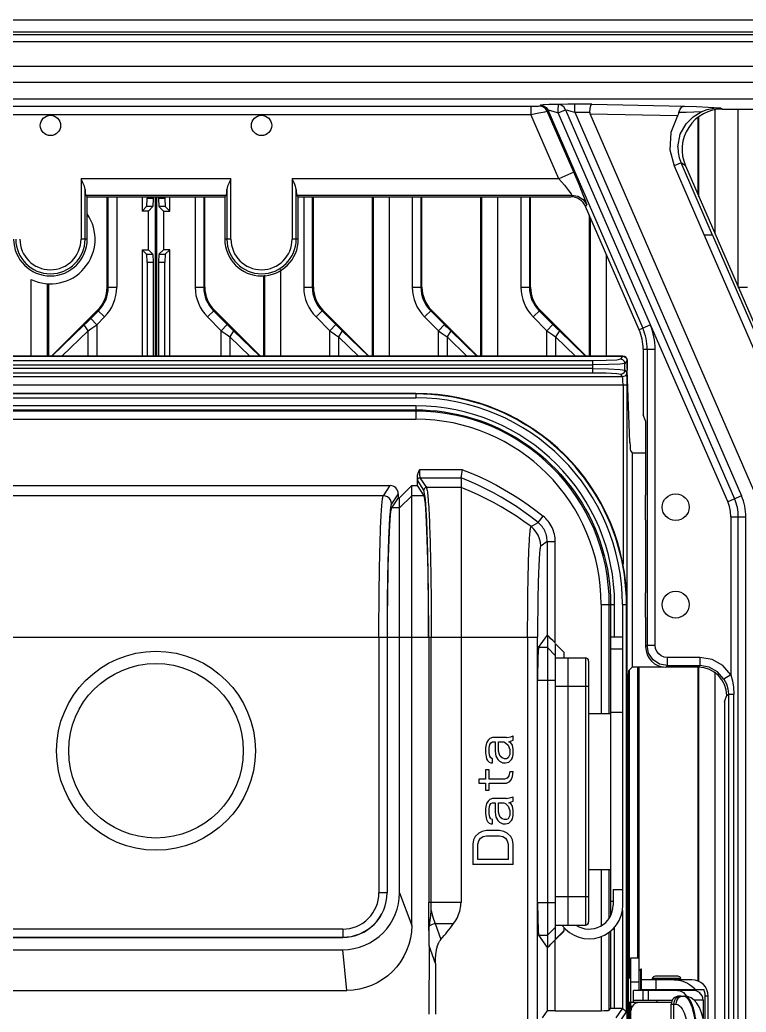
# Model space of a CAD drawing. Header units: millimetres. Extents: x -3132 to 28633, y 682 to 5849.
# Drawn here: x -757.9 to -668.5, y 2364.9 to 2487.1 of the extents above; entities that cross this region are included whole.
import ezdxf

# ---------------------------------------------------------------- set-up
doc = ezdxf.new("R2010")
doc.units = ezdxf.units.MM

msp = doc.modelspace()

# ---------------------------------------------------------------- linework, layer by layer
at = {"linetype": 'Continuous'}
for p, q in [((-991.17, 2487.058), (-491.17, 2487.058)), ((-629.482, 2485.536), (-852.859, 2485.536)), ((-852.859, 2485.244), (-629.482, 2485.244)), ((-629.074, 2484.364), (-853.267, 2484.364)), ((-849.345, 2481.366), (-632.996, 2481.366)), ((-634.168, 2479.337), (-848.173, 2479.337)), ((-846.942, 2477.338), (-635.399, 2477.338)), ((-689.608, 2475.672), (-689.608, 2476.671)), ((-687.48, 2476.671), (-689.608, 2476.671)), ((-687.48, 2476.671), (-676.089, 2476.447)), ((-694.988, 2476.392), (-787.353, 2476.392)), ((-787.353, 2475.392), (-694.988, 2475.392)), ((-694.988, 2476.392), (-694.988, 2475.392)), ((-691.552, 2467.489), (-694.988, 2475.392)), ((-693.824, 2476.562), (-693.914, 2476.424)), ((-692.996, 2475.825), (-692.907, 2475.961)), ((-689.719, 2468.286), (-692.996, 2475.825)), ((-692.907, 2475.961), (-681.225, 2449.094)), ((-680.273, 2449.508), (-691.625, 2475.616)), ((-691.624, 2475.614), (-690.748, 2475.995)), ((-690.748, 2475.995), (-669.908, 2428.066)), ((-689.608, 2475.672), (-669.068, 2428.432)), ((-689.608, 2475.672), (-687.742, 2475.672)), ((-667.539, 2429.096), (-687.708, 2475.483)), ((-676.928, 2475.245), (-687.697, 2475.457)), ((-672.311, 2460.685), (-672.311, 2475.924)), ((-671.63, 2476.24), (-671.383, 2476.079)), ((-671.383, 2476.079), (-651.615, 2476.079)), ((-669.494, 2476.079), (-669.494, 2454.206)), ((-674.45, 2475.029), (-674.45, 2465.604)), ((-674.308, 2465.277), (-674.308, 2475.105)), ((-676.504, 2469.442), (-677.356, 2469.072)), ((-672.641, 2460.558), (-676.504, 2469.442)), ((-675.966, 2469.089), (-676.504, 2469.442)), ((-689.719, 2468.286), (-691.552, 2467.489)), ((-677.356, 2469.072), (-673.655, 2460.558)), ((-675.966, 2469.089), (-657.91, 2427.563)), ((-750.403, 2467.489), (-750.403, 2460.058)), ((-731.938, 2467.489), (-750.403, 2467.489)), ((-731.938, 2460.058), (-731.938, 2467.489)), ((-724.403, 2467.489), (-724.403, 2460.058)), ((-691.552, 2467.489), (-724.403, 2467.489)), ((-749.904, 2460.058), (-749.904, 2466.186)), ((-732.437, 2466.186), (-732.437, 2460.058)), ((-723.904, 2460.058), (-723.904, 2466.186)), ((-749.641, 2465.279), (-749.853, 2465.49)), ((-749.853, 2465.49), (-732.488, 2465.49)), ((-749.641, 2460.058), (-749.641, 2465.279)), ((-749.641, 2465.279), (-732.7, 2465.279)), ((-747.185, 2454.142), (-747.185, 2465.279)), ((-747.05, 2454.142), (-747.05, 2465.279)), ((-745.997, 2465.279), (-745.997, 2454.142)), ((-742.889, 2465.279), (-742.889, 2463.518)), ((-742.27, 2465.279), (-742.27, 2465.085)), ((-742.27, 2465.085), (-741.491, 2465.085)), ((-741.491, 2465.085), (-741.491, 2465.279)), ((-741.27, 2465.279), (-741.27, 2445.648)), ((-741.07, 2445.648), (-741.07, 2465.279)), ((-740.85, 2465.085), (-740.85, 2465.279)), ((-740.85, 2465.085), (-740.07, 2465.085)), ((-740.07, 2465.279), (-740.07, 2465.085)), ((-739.452, 2463.518), (-739.452, 2465.279)), ((-736.344, 2465.279), (-736.344, 2454.142)), ((-735.291, 2465.279), (-735.291, 2454.142)), ((-735.156, 2454.142), (-735.156, 2465.279)), ((-732.7, 2465.279), (-732.488, 2465.49)), ((-732.7, 2465.279), (-732.7, 2460.058)), ((-723.641, 2465.279), (-723.853, 2465.49)), ((-723.853, 2465.49), (-689.96, 2465.49)), ((-723.641, 2460.058), (-723.641, 2465.279)), ((-723.641, 2465.279), (-690.099, 2465.279)), ((-722.974, 2465.279), (-722.974, 2454.142)), ((-721.921, 2465.279), (-721.921, 2454.142)), ((-721.786, 2454.142), (-721.786, 2465.279)), ((-714.56, 2465.279), (-714.56, 2445.648)), ((-714.414, 2465.279), (-714.414, 2445.648)), ((-712.421, 2445.648), (-712.421, 2465.279)), ((-709.604, 2465.279), (-709.604, 2454.142)), ((-708.546, 2465.279), (-708.551, 2454.142)), ((-708.416, 2454.142), (-708.416, 2465.279)), ((-701.19, 2465.279), (-701.19, 2445.648)), ((-701.048, 2445.648), (-701.048, 2465.279)), ((-699.051, 2445.648), (-699.051, 2465.279)), ((-696.234, 2465.279), (-696.234, 2454.142)), ((-695.176, 2465.279), (-695.181, 2454.142)), ((-695.046, 2454.142), (-695.046, 2465.279)), ((-689.96, 2465.49), (-690.099, 2465.279)), ((-742.32, 2464.086), (-742.889, 2463.518)), ((-742.109, 2463.518), (-742.889, 2463.518)), ((-741.54, 2464.086), (-742.32, 2464.086)), ((-741.54, 2464.086), (-742.109, 2463.518)), ((-742.109, 2458.754), (-742.109, 2463.518)), ((-740.232, 2463.518), (-740.801, 2464.086)), ((-740.021, 2464.086), (-740.801, 2464.086)), ((-740.232, 2463.518), (-740.232, 2458.754)), ((-740.232, 2463.518), (-739.452, 2463.518)), ((-739.452, 2463.518), (-740.021, 2464.086)), ((-688.266, 2464.077), (-688.127, 2464.289)), ((-681.668, 2448.902), (-688.266, 2464.077)), ((-687.82, 2463.051), (-687.82, 2445.648)), ((-687.678, 2445.648), (-687.678, 2462.724)), ((-749.641, 2460.058), (-750.403, 2460.058)), ((-731.938, 2460.058), (-732.7, 2460.058)), ((-723.641, 2460.058), (-724.403, 2460.058)), ((-673.672, 2460.555), (-661.193, 2431.856)), ((-672.631, 2460.543), (-673.672, 2460.555)), ((-672.639, 2460.558), (-660.322, 2432.234)), ((-742.889, 2458.754), (-742.889, 2445.648)), ((-742.32, 2458.186), (-742.889, 2458.754)), ((-742.889, 2458.754), (-742.109, 2458.754)), ((-741.54, 2458.186), (-742.109, 2458.754)), ((-740.232, 2458.754), (-740.801, 2458.186)), ((-739.452, 2458.754), (-740.232, 2458.754)), ((-739.452, 2458.754), (-740.021, 2458.186)), ((-739.452, 2445.648), (-739.452, 2458.754)), ((-742.32, 2458.186), (-741.54, 2458.186)), ((-742.27, 2457.187), (-742.27, 2445.648)), ((-741.491, 2457.187), (-742.27, 2457.187)), ((-741.491, 2445.648), (-741.491, 2457.187)), ((-740.85, 2457.187), (-740.85, 2445.648)), ((-740.07, 2457.187), (-740.85, 2457.187)), ((-740.801, 2458.186), (-740.021, 2458.186)), ((-740.07, 2445.648), (-740.07, 2457.187)), ((-685.681, 2445.648), (-685.681, 2458.132)), ((-725.791, 2445.648), (-725.791, 2456.305)), ((-756.55, 2445.648), (-756.55, 2455.099)), ((-727.93, 2455.576), (-727.93, 2445.648)), ((-727.784, 2445.648), (-727.784, 2455.605)), ((-754.557, 2454.572), (-754.557, 2445.648)), ((-754.411, 2454.563), (-754.411, 2445.648)), ((-747.185, 2454.142), (-745.997, 2454.142)), ((-736.344, 2454.142), (-735.156, 2454.142)), ((-722.974, 2454.142), (-721.786, 2454.142)), ((-709.604, 2454.142), (-708.416, 2454.142)), ((-696.234, 2454.142), (-695.046, 2454.142)), ((-669.494, 2454.142), (-668.306, 2454.142)), ((-748.356, 2451.313), (-754.021, 2445.648)), ((-749.211, 2450.268), (-748.261, 2451.218)), ((-747.516, 2450.473), (-748.356, 2451.313)), ((-733.985, 2451.313), (-734.825, 2450.473)), ((-734.08, 2451.218), (-732.392, 2449.531)), ((-728.319, 2445.648), (-733.985, 2451.313)), ((-720.615, 2451.313), (-721.455, 2450.473)), ((-720.71, 2451.218), (-719.022, 2449.531)), ((-714.949, 2445.648), (-720.615, 2451.313)), ((-707.245, 2451.313), (-708.085, 2450.473)), ((-707.34, 2451.218), (-705.652, 2449.531)), ((-701.579, 2445.648), (-707.245, 2451.313)), ((-693.875, 2451.313), (-694.715, 2450.473)), ((-693.97, 2451.218), (-692.282, 2449.531)), ((-688.209, 2445.648), (-693.875, 2451.313)), ((-749.211, 2450.268), (-748.466, 2449.523)), ((-748.466, 2449.523), (-747.516, 2450.473)), ((-734.825, 2450.473), (-733.137, 2448.786)), ((-721.455, 2450.473), (-719.767, 2448.786)), ((-708.085, 2450.473), (-706.397, 2448.786)), ((-694.715, 2450.473), (-693.027, 2448.786)), ((-749.998, 2449.495), (-753.982, 2445.648)), ((-752.748, 2445.648), (-749.535, 2448.75)), ((-749.535, 2448.75), (-749.998, 2449.495)), ((-749.535, 2445.648), (-749.535, 2448.75)), ((-748.466, 2449.523), (-748.466, 2445.648)), ((-733.137, 2448.786), (-732.392, 2449.531)), ((-733.137, 2445.648), (-733.137, 2448.786)), ((-731.606, 2448.758), (-732.068, 2448.013)), ((-728.386, 2445.648), (-731.606, 2448.758)), ((-719.767, 2448.786), (-719.022, 2449.531)), ((-719.767, 2445.648), (-719.767, 2448.786)), ((-718.236, 2448.758), (-718.698, 2448.013)), ((-715.016, 2445.648), (-718.236, 2448.758)), ((-706.397, 2448.786), (-705.652, 2449.531)), ((-706.397, 2445.648), (-706.397, 2448.786)), ((-704.866, 2448.758), (-705.328, 2448.013)), ((-701.646, 2445.648), (-704.866, 2448.758)), ((-693.027, 2448.786), (-692.282, 2449.531)), ((-693.027, 2445.648), (-693.027, 2448.786)), ((-691.496, 2448.758), (-691.958, 2448.013)), ((-688.276, 2445.648), (-691.496, 2448.758)), ((-680.273, 2449.508), (-681.668, 2448.902)), ((-670.766, 2427.74), (-680.273, 2449.508)), ((-732.068, 2448.013), (-732.068, 2445.648)), ((-732.068, 2448.013), (-729.62, 2445.648)), ((-718.698, 2448.013), (-718.698, 2445.648)), ((-718.698, 2448.013), (-716.25, 2445.648)), ((-705.328, 2448.013), (-705.328, 2445.648)), ((-705.328, 2448.013), (-702.88, 2445.648)), ((-691.958, 2448.013), (-691.958, 2445.648)), ((-691.958, 2448.013), (-689.51, 2445.648)), ((-681.17, 2446.509), (-681.17, 2438.408)), ((-681.17, 2446.509), (-679.688, 2446.509)), ((-680.687, 2446.509), (-680.687, 2410.039)), ((-679.688, 2410.039), (-679.688, 2446.509)), ((-683.66, 2445.648), (-798.681, 2445.648)), ((-798.679, 2445.646), (-683.662, 2445.646)), ((-687.417, 2445.083), (-794.924, 2445.083)), ((-687.417, 2445.083), (-687.417, 2443.61)), ((-683.919, 2445.26), (-683.662, 2445.646)), ((-683.662, 2445.646), (-683.66, 2445.648)), ((-683.662, 2445.646), (-683.419, 2445.582)), ((-683.162, 2445.147), (-683.42, 2444.76)), ((-794.924, 2444.583), (-687.417, 2444.583)), ((-687.417, 2444.109), (-794.924, 2444.109)), ((-683.42, 2443.932), (-683.42, 2444.76)), ((-683.42, 2443.932), (-683.203, 2443.607)), ((-683.125, 2444.148), (-683.127, 2444.442)), ((-683.126, 2444.148), (-683.126, 2443.941)), ((-683.126, 2444.148), (-683.125, 2444.148)), ((-683.126, 2443.941), (-683.125, 2443.977)), ((-683.124, 2443.923), (-683.126, 2443.941)), ((-682.816, 2435.068), (-683.126, 2443.941)), ((-683.703, 2443.108), (-798.638, 2443.108)), ((-794.924, 2443.61), (-687.417, 2443.61)), ((-683.703, 2443.108), (-683.919, 2443.433)), ((-683.178, 2443.382), (-683.203, 2443.607)), ((-799.187, 2442.109), (-683.154, 2442.109)), ((-683.653, 2442.109), (-683.653, 2420.025)), ((-683.154, 2370.04), (-683.154, 2442.109)), ((-709.17, 2441.058), (-773.17, 2441.058)), ((-709.17, 2441.005), (-773.17, 2441.005)), ((-773.17, 2440.505), (-709.17, 2440.505)), ((-709.17, 2441.005), (-709.17, 2440.505)), ((-709.17, 2439.541), (-773.17, 2439.541)), ((-773.17, 2439.041), (-709.17, 2439.041)), ((-709.17, 2438.882), (-773.17, 2438.882)), ((-709.17, 2439.541), (-709.17, 2437.883)), ((-773.17, 2437.883), (-709.17, 2437.883)), ((-680.874, 2437.692), (-681.17, 2438.408)), ((-680.874, 2437.692), (-680.874, 2428.615)), ((-682.814, 2435.028), (-682.816, 2435.086)), ((-682.745, 2433.995), (-682.472, 2433.723)), ((-682.472, 2407.393), (-682.472, 2433.723)), ((-680.874, 2433.723), (-682.472, 2433.723)), ((-703.42, 2431.663), (-708.712, 2431.663)), ((-709.002, 2430.846), (-709.002, 2429.713)), ((-708.169, 2429.164), (-708.969, 2430.365)), ((-708.669, 2430.665), (-707.869, 2429.464)), ((-708.669, 2430.665), (-703.606, 2430.665)), ((-703.606, 2430.665), (-703.606, 2378.374)), ((-770, 2429.713), (-712.34, 2429.713)), ((-713.172, 2428.465), (-712.34, 2429.713)), ((-711.17, 2428.211), (-709.67, 2429.713)), ((-709.67, 2375.558), (-709.67, 2429.713)), ((-709.67, 2429.713), (-709.002, 2429.713)), ((-709.002, 2429.713), (-708.17, 2428.465)), ((-703.606, 2429.464), (-707.869, 2429.464)), ((-713.172, 2428.465), (-769.169, 2428.465)), ((-711.342, 2428.714), (-712.173, 2427.467)), ((-711.342, 2428.211), (-712.17, 2426.967)), ((-711.342, 2428.714), (-711.342, 2428.211)), ((-711.342, 2428.211), (-711.17, 2428.211)), ((-709.67, 2428.465), (-711.17, 2426.967)), ((-711.17, 2379.558), (-711.17, 2428.211)), ((-708.17, 2428.465), (-709.67, 2428.465)), ((-680.874, 2428.615), (-680.891, 2428.527)), ((-680.891, 2425.589), (-680.891, 2428.527)), ((-669.068, 2428.432), (-670.749, 2427.701)), ((-711.17, 2426.967), (-712.17, 2426.967)), ((-694.123, 2425.175), (-693.496, 2425.953)), ((-680.874, 2425.501), (-680.891, 2425.589)), ((-680.874, 2425.501), (-680.874, 2416.615)), ((-670.37, 2425.883), (-670.37, 2406.426)), ((-670.37, 2425.883), (-668.537, 2425.883)), ((-669.454, 1998.486), (-669.454, 2425.883)), ((-668.537, 1997.445), (-668.537, 2425.883)), ((-694.985, 2424.661), (-694.123, 2425.175)), ((-693.004, 2422.842), (-693.794, 2422.269)), ((-693.004, 2422.842), (-693.004, 2411.265)), ((-692.005, 2410.33), (-692.005, 2422.839)), ((-680.874, 2416.615), (-680.891, 2416.527)), ((-680.891, 2413.589), (-680.891, 2416.527)), ((-686.346, 2415.058), (-686.346, 2401.658)), ((-686.346, 2415.058), (-684.688, 2415.058)), ((-685.346, 2401.658), (-685.346, 2415.058)), ((-685.188, 2415.058), (-685.188, 2401.658)), ((-684.688, 2411.058), (-684.688, 2415.058)), ((-683.723, 2415.058), (-683.724, 2411.058)), ((-683.723, 2415.058), (-683.223, 2415.058)), ((-683.224, 2364.897), (-683.223, 2415.058)), ((-683.17, 2415.058), (-683.17, 2362.824)), ((-680.874, 2413.501), (-680.891, 2413.589)), ((-680.874, 2413.501), (-680.874, 2409.853)), ((-769.624, 2411.041), (-712.717, 2411.041)), ((-713.716, 2411.041), (-713.716, 2379.558)), ((-712.698, 2411.041), (-712.698, 2379.558)), ((-712.698, 2411.041), (-707.593, 2411.041)), ((-707.568, 2411.041), (-707.568, 2378.374)), ((-707.568, 2411.041), (-694.176, 2411.041)), ((-707.268, 2378.374), (-707.268, 2411.041)), ((-695.402, 2411.041), (-695.402, 2104.595)), ((-694.176, 2405.762), (-694.176, 2411.041)), ((-694.043, 2409.757), (-693.004, 2411.265)), ((-692.97, 2411.276), (-692.97, 2372.851)), ((-685.17, 2378.558), (-685.17, 2411.058)), ((-683.67, 2411.058), (-685.17, 2411.058)), ((-683.67, 2378.058), (-683.67, 2411.058)), ((-692.97, 2409.757), (-694.043, 2409.757)), ((-691.97, 2408.758), (-692.97, 2409.757)), ((-691.97, 2408.758), (-691.954, 2410.245)), ((-690.932, 2409.221), (-691.954, 2410.245)), ((-683.67, 2409.558), (-685.17, 2409.558)), ((-680.687, 2410.039), (-680.874, 2409.853)), ((-679.688, 2410.039), (-680.687, 2410.039)), ((-694.142, 2408.35), (-694.147, 2408.174)), ((-694.137, 2408.517), (-694.142, 2408.35)), ((-694.131, 2408.676), (-694.137, 2408.517)), ((-694.125, 2408.826), (-694.131, 2408.676)), ((-694.119, 2408.966), (-694.125, 2408.826)), ((-694.113, 2409.095), (-694.119, 2408.966)), ((-691.97, 2373.854), (-691.97, 2408.758)), ((-691.97, 2408.508), (-688.29, 2408.508)), ((-690.932, 2409.221), (-690.932, 2408.508)), ((-690.47, 2408.508), (-690.47, 2375.608)), ((-688.29, 2408.508), (-688.29, 2375.608)), ((-678.189, 2407.541), (-678.189, 2408.54)), ((-674.185, 2408.54), (-678.189, 2408.54)), ((-674.185, 2408.54), (-674.185, 2407.541)), ((-694.169, 2406.981), (-694.171, 2406.764)), ((-694.166, 2407.193), (-694.169, 2406.981)), ((-694.163, 2407.401), (-694.166, 2407.193)), ((-694.16, 2407.604), (-694.163, 2407.401)), ((-694.156, 2407.8), (-694.16, 2407.604)), ((-694.152, 2407.991), (-694.156, 2407.8)), ((-694.147, 2408.174), (-694.152, 2407.991)), ((-687.89, 2408.108), (-687.89, 2376.008)), ((-682.472, 2407.393), (-682.973, 2406.892)), ((-682.864, 2369.058), (-682.864, 2407.001)), ((-682.472, 2407.393), (-678.666, 2407.393)), ((-681.811, 2371.558), (-681.811, 2407.393)), ((-681.676, 2371.558), (-681.676, 2407.393)), ((-678.375, 2407.355), (-678.189, 2407.541)), ((-674.372, 2407.355), (-678.375, 2407.355)), ((-678.189, 2407.541), (-674.185, 2407.541)), ((-674.45, 2407.355), (-674.45, 2368.711)), ((-674.185, 2407.541), (-674.372, 2407.355)), ((-674.308, 2368.662), (-674.308, 2407.355)), ((-694.175, 2405.875), (-694.176, 2405.762)), ((-694.174, 2406.323), (-694.175, 2406.099)), ((-694.175, 2406.099), (-694.175, 2405.875)), ((-694.175, 2378.354), (-694.175, 2405.762)), ((-694.175, 2405.762), (-691.97, 2405.762)), ((-694.173, 2406.545), (-694.174, 2406.323)), ((-694.171, 2406.764), (-694.173, 2406.545)), ((-683.032, 2405.831), (-683.032, 2363.058)), ((-672.311, 2339.121), (-672.311, 2406.607)), ((-670.37, 2406.426), (-671.218, 2405.897)), ((-691.97, 2405.008), (-687.89, 2405.008)), ((-671.17, 2403.113), (-670.874, 2403.857)), ((-670.874, 2403.857), (-670.683, 2404.047)), ((-670.683, 2404.047), (-670.683, 2342.522)), ((-670.683, 2404.047), (-670.027, 2404.047)), ((-670.027, 2342.522), (-670.027, 2404.047)), ((-671.17, 2403.113), (-671.17, 2342.522)), ((-687.89, 2401.658), (-685.17, 2401.658)), ((-685.17, 2401.801), (-683.67, 2401.801)), ((-700.043, 2398.579), (-700.256, 2398.37)), ((-699.724, 2398.683), (-700.043, 2398.579)), ((-698.022, 2398.683), (-699.724, 2398.683)), ((-698.022, 2398.683), (-697.49, 2398.787)), ((-697.49, 2398.787), (-697.17, 2398.891)), ((-697.17, 2398.37), (-697.17, 2398.891)), ((-700.468, 2398.058), (-700.575, 2397.433)), ((-700.575, 2397.433), (-700.575, 2396.808)), ((-700.256, 2398.37), (-700.468, 2398.058)), ((-700.149, 2397.433), (-700.043, 2397.85)), ((-700.149, 2396.808), (-700.149, 2397.433)), ((-700.043, 2397.85), (-699.936, 2398.058)), ((-699.936, 2398.058), (-699.724, 2398.162)), ((-699.724, 2398.162), (-699.405, 2398.162)), ((-699.405, 2398.162), (-699.405, 2397.016)), ((-698.979, 2397.016), (-698.979, 2398.162)), ((-698.979, 2398.162), (-698.341, 2398.162)), ((-698.341, 2398.162), (-698.128, 2398.058)), ((-698.128, 2398.058), (-697.809, 2397.745)), ((-697.809, 2397.745), (-697.596, 2397.225)), ((-697.702, 2398.162), (-697.383, 2398.266)), ((-697.49, 2398.058), (-697.702, 2398.162)), ((-697.596, 2397.225), (-697.596, 2396.6)), ((-697.277, 2397.745), (-697.49, 2398.058)), ((-697.383, 2398.266), (-697.17, 2398.37)), ((-697.17, 2397.225), (-697.277, 2397.745)), ((-697.17, 2396.6), (-697.17, 2397.225)), ((-700.575, 2396.808), (-700.468, 2396.079)), ((-700.468, 2396.079), (-700.362, 2395.87)), ((-700.043, 2396.391), (-700.149, 2396.808)), ((-699.936, 2396.183), (-700.043, 2396.391)), ((-699.724, 2396.079), (-699.936, 2396.183)), ((-699.724, 2395.558), (-699.724, 2396.079)), ((-699.405, 2397.016), (-699.298, 2396.391)), ((-699.298, 2396.391), (-699.085, 2395.975)), ((-699.085, 2395.975), (-698.873, 2395.766)), ((-698.873, 2396.6), (-698.979, 2397.016)), ((-698.766, 2396.391), (-698.873, 2396.6)), ((-698.553, 2396.183), (-698.766, 2396.391)), ((-698.234, 2396.079), (-698.553, 2396.183)), ((-698.022, 2396.079), (-698.234, 2396.079)), ((-697.809, 2396.183), (-698.022, 2396.079)), ((-697.596, 2396.6), (-697.809, 2396.183)), ((-697.702, 2395.662), (-697.383, 2395.975)), ((-697.383, 2395.975), (-697.277, 2396.183)), ((-697.277, 2396.183), (-697.17, 2396.6)), ((-700.362, 2395.87), (-700.149, 2395.662)), ((-700.149, 2395.662), (-699.936, 2395.558)), ((-699.936, 2395.558), (-699.724, 2395.558)), ((-698.873, 2395.766), (-698.447, 2395.558)), ((-698.447, 2395.558), (-698.128, 2395.558)), ((-698.128, 2395.558), (-697.702, 2395.662)), ((-701.426, 2393.579), (-701.426, 2393.058)), ((-700.575, 2393.579), (-701.426, 2393.579)), ((-700.575, 2394.725), (-700.575, 2393.579)), ((-700.149, 2394.725), (-700.575, 2394.725)), ((-700.149, 2393.579), (-700.149, 2394.725)), ((-698.234, 2393.579), (-700.149, 2393.579)), ((-697.915, 2393.683), (-698.234, 2393.579)), ((-697.702, 2393.995), (-697.915, 2393.683)), ((-697.596, 2394.516), (-697.702, 2393.995)), ((-697.596, 2394.516), (-697.17, 2394.516)), ((-697.596, 2393.266), (-697.383, 2393.579)), ((-697.383, 2393.579), (-697.277, 2393.891)), ((-697.277, 2393.891), (-697.17, 2394.516)), ((-701.426, 2393.058), (-700.575, 2393.058)), ((-700.575, 2393.058), (-700.575, 2392.225)), ((-700.149, 2392.225), (-700.149, 2393.058)), ((-700.149, 2393.058), (-698.022, 2393.058)), ((-698.022, 2393.058), (-697.596, 2393.266)), ((-700.575, 2392.225), (-700.149, 2392.225)), ((-700.043, 2391.079), (-700.256, 2390.87)), ((-699.724, 2391.183), (-700.043, 2391.079)), ((-698.022, 2391.183), (-699.724, 2391.183)), ((-698.022, 2391.183), (-697.49, 2391.287)), ((-697.49, 2391.287), (-697.17, 2391.391)), ((-697.17, 2390.87), (-697.17, 2391.391)), ((-700.468, 2390.558), (-700.575, 2389.933)), ((-700.575, 2389.933), (-700.575, 2389.308)), ((-700.256, 2390.87), (-700.468, 2390.558)), ((-700.149, 2389.933), (-700.043, 2390.35)), ((-700.149, 2389.308), (-700.149, 2389.933)), ((-700.043, 2390.35), (-699.936, 2390.558)), ((-699.936, 2390.558), (-699.724, 2390.662)), ((-699.724, 2390.662), (-699.405, 2390.662)), ((-699.405, 2390.662), (-699.405, 2389.516)), ((-698.979, 2389.516), (-698.979, 2390.662)), ((-698.979, 2390.662), (-698.341, 2390.662)), ((-698.341, 2390.662), (-698.128, 2390.558)), ((-698.128, 2390.558), (-697.809, 2390.245)), ((-697.809, 2390.245), (-697.596, 2389.725)), ((-697.702, 2390.662), (-697.383, 2390.766)), ((-697.49, 2390.558), (-697.702, 2390.662)), ((-697.277, 2390.245), (-697.49, 2390.558)), ((-697.383, 2390.766), (-697.17, 2390.87)), ((-697.17, 2389.725), (-697.277, 2390.245)), ((-700.575, 2389.308), (-700.468, 2388.579)), ((-700.043, 2388.891), (-700.149, 2389.308)), ((-699.936, 2388.683), (-700.043, 2388.891)), ((-699.724, 2388.579), (-699.936, 2388.683)), ((-699.405, 2389.516), (-699.298, 2388.891)), ((-699.298, 2388.891), (-699.085, 2388.475)), ((-698.873, 2389.1), (-698.979, 2389.516)), ((-698.766, 2388.891), (-698.873, 2389.1)), ((-698.553, 2388.683), (-698.766, 2388.891)), ((-698.234, 2388.579), (-698.553, 2388.683)), ((-697.809, 2388.683), (-698.022, 2388.579)), ((-697.596, 2389.1), (-697.809, 2388.683)), ((-697.596, 2389.725), (-697.596, 2389.1)), ((-697.383, 2388.475), (-697.277, 2388.683)), ((-697.277, 2388.683), (-697.17, 2389.1)), ((-697.17, 2389.1), (-697.17, 2389.725)), ((-700.468, 2388.579), (-700.362, 2388.37)), ((-700.362, 2388.37), (-700.149, 2388.162)), ((-700.149, 2388.162), (-699.936, 2388.058)), ((-699.936, 2388.058), (-699.724, 2388.058)), ((-699.724, 2388.058), (-699.724, 2388.579)), ((-699.085, 2388.475), (-698.873, 2388.266)), ((-698.873, 2388.266), (-698.447, 2388.058)), ((-698.447, 2388.058), (-698.128, 2388.058)), ((-698.022, 2388.579), (-698.234, 2388.579)), ((-698.128, 2388.058), (-697.702, 2388.162)), ((-697.702, 2388.162), (-697.383, 2388.475)), ((-701.851, 2386.495), (-702.064, 2386.079)), ((-701.426, 2386.912), (-701.851, 2386.495)), ((-701, 2387.12), (-701.426, 2386.912)), ((-701.426, 2385.975), (-701.213, 2386.287)), ((-701.213, 2386.287), (-700.894, 2386.495)), ((-700.468, 2387.225), (-701, 2387.12)), ((-700.894, 2386.495), (-700.468, 2386.6)), ((-698.873, 2387.225), (-700.468, 2387.225)), ((-700.468, 2386.6), (-698.873, 2386.6)), ((-698.341, 2387.12), (-698.873, 2387.225)), ((-698.873, 2386.6), (-698.447, 2386.495)), ((-698.447, 2386.495), (-698.128, 2386.287)), ((-697.915, 2386.912), (-698.341, 2387.12)), ((-698.128, 2386.287), (-697.915, 2385.975)), ((-697.49, 2386.495), (-697.915, 2386.912)), ((-697.277, 2386.079), (-697.49, 2386.495)), ((-702.064, 2386.079), (-702.17, 2385.558)), ((-702.17, 2385.558), (-702.17, 2383.058)), ((-701.532, 2385.558), (-701.426, 2385.975)), ((-701.532, 2383.683), (-701.532, 2385.558)), ((-697.915, 2385.975), (-697.809, 2385.558)), ((-697.809, 2385.558), (-697.809, 2383.683)), ((-697.17, 2385.558), (-697.277, 2386.079)), ((-697.17, 2383.058), (-697.17, 2385.558)), ((-697.17, 2383.058), (-702.17, 2383.058)), ((-697.809, 2383.683), (-701.532, 2383.683)), ((-687.89, 2382.458), (-685.17, 2382.458)), ((-686.346, 2382.458), (-686.346, 2375.517)), ((-685.346, 2376.459), (-685.346, 2382.458)), ((-685.188, 2382.458), (-685.188, 2376.756)), ((-712.698, 2379.558), (-713.716, 2379.558)), ((-711.17, 2379.558), (-709.67, 2375.558)), ((-691.97, 2379.108), (-687.89, 2379.108)), ((-684.87, 2379.965), (-684.87, 2378.058)), ((-684.87, 2379.965), (-683.67, 2379.965)), ((-703.606, 2378.374), (-707.568, 2378.374)), ((-694.176, 2105.401), (-694.176, 2378.386)), ((-691.97, 2378.354), (-694.175, 2378.354)), ((-685.17, 2378.558), (-684.87, 2378.558)), ((-683.73, 2377.381), (-683.732, 2365.364)), ((-707.494, 2375.519), (-707.45, 2375.878)), ((-706.779, 2375.786), (-706.086, 2373.837)), ((-706.779, 2375.786), (-704.517, 2375.786)), ((-691.97, 2375.358), (-692.97, 2374.359)), ((-691.97, 2375.608), (-688.29, 2375.608)), ((-690.932, 2375.33), (-690.932, 2374.891)), ((-684.688, 2365.372), (-684.688, 2375.344)), ((-718.17, 2375.104), (-764.17, 2375.104)), ((-764.17, 2374.104), (-718.17, 2374.104)), ((-764.17, 2374.086), (-718.17, 2374.086)), ((-718.17, 2375.104), (-718.17, 2374.086)), ((-694.049, 2374.359), (-692.987, 2372.851)), ((-694.049, 2374.359), (-692.97, 2374.359)), ((-690.914, 2374.861), (-692.005, 2373.769)), ((-691.97, 2373.854), (-690.936, 2374.891)), ((-690.914, 2374.861), (-690.936, 2374.891)), ((-686.346, 2374.184), (-686.346, 2365.058)), ((-685.346, 2365.108), (-685.346, 2374.743)), ((-685.188, 2374.855), (-685.188, 2365.347)), ((-707.541, 2373.049), (-707.554, 2364.613)), ((-706.768, 2370.872), (-707.541, 2373.049)), ((-693.004, 2372.827), (-693.004, 2365.007)), ((-692.97, 2372.851), (-692.973, 2372.838)), ((-692.005, 2365.058), (-692.005, 2373.769)), ((-764.17, 2372.558), (-718.17, 2372.558)), ((-717.67, 2367.558), (-718.17, 2372.558)), ((-682.675, 2342.558), (-682.675, 2371.558)), ((-682.675, 2371.558), (-681.675, 2371.558)), ((-681.675, 2367.558), (-681.675, 2371.558)), ((-706.768, 2370.872), (-706.768, 2364.613)), ((-683.154, 2370.04), (-683.17, 2369.558)), ((-681.475, 2370.158), (-681.675, 2369.957)), ((-681.475, 2367.558), (-681.475, 2370.158)), ((-681.375, 2370.158), (-681.475, 2370.158)), ((-681.375, 2367.558), (-681.375, 2370.158)), ((-676.903, 2369.303), (-679.67, 2369.303)), ((-682.675, 2369.058), (-683.025, 2369.058)), ((-681.675, 2368.558), (-682.675, 2368.558)), ((-675.171, 2368.858), (-681.375, 2368.858)), ((-676.523, 2369.005), (-680.049, 2369.005)), ((-679.855, 2368.958), (-680.049, 2369.005)), ((-679.855, 2368.958), (-676.717, 2368.958)), ((-679.556, 2367.658), (-679.556, 2368.858)), ((-679.486, 2368.958), (-679.486, 2368.858)), ((-677.086, 2368.958), (-677.086, 2368.858)), ((-676.717, 2368.958), (-676.523, 2369.005)), ((-764.67, 2367.558), (-717.67, 2367.558)), ((-682.375, 2366.058), (-682.375, 2367.558)), ((-674.978, 2367.558), (-682.375, 2367.558)), ((-681.375, 2367.658), (-673.702, 2367.658)), ((-681.175, 2366.358), (-681.175, 2367.558)), ((-680.57, 2367.558), (-680.57, 2366.358)), ((-679.486, 2367.658), (-679.486, 2367.558)), ((-677.086, 2367.658), (-677.086, 2367.558)), ((-676.714, 2366.858), (-676.078, 2366.858)), ((-676.483, 2366.858), (-676.691, 2366.833)), ((-674.722, 2367.658), (-674.722, 2367.529)), ((-673.537, 2347.258), (-673.537, 2366.858)), ((-673.171, 2366.858), (-673.537, 2366.858)), ((-673.171, 2363.858), (-673.171, 2366.858)), ((-677.695, 2366.058), (-683.025, 2366.058)), ((-682.864, 2362.824), (-682.864, 2366.058)), ((-682.535, 2365.558), (-682.675, 2365.558)), ((-682.375, 2366.358), (-677.573, 2366.358)), ((-679.486, 2366.358), (-679.486, 2366.058)), ((-677.714, 2348.258), (-677.714, 2365.858)), ((-677.714, 2365.858), (-677.158, 2365.858)), ((-677.417, 2365.858), (-677.417, 2348.258)), ((-673.793, 2366.358), (-674.886, 2366.358)), ((-673.793, 2366.358), (-673.793, 2364.129)), ((-693.564, 2364.167), (-693.004, 2365.007)), ((-692.005, 2365.058), (-686.346, 2365.058)), ((-685.346, 2365.108), (-685.188, 2365.347)), ((-685.029, 2365.365), (-684.994, 2365.367)), ((-684.994, 2365.367), (-684.955, 2365.368)), ((-684.955, 2365.368), (-684.914, 2365.369)), ((-684.914, 2365.369), (-684.871, 2365.371)), ((-684.871, 2365.371), (-684.827, 2365.371)), ((-684.827, 2365.371), (-684.781, 2365.372)), ((-684.781, 2365.372), (-684.735, 2365.372)), ((-684.735, 2365.372), (-684.688, 2365.372)), ((-684.688, 2365.372), (-683.732, 2365.364)), ((-683.732, 2365.364), (-684.544, 2364.167)), ((-684.043, 2363.666), (-683.224, 2364.897)), ((-683.732, 2365.364), (-683.676, 2365.308)), ((-683.676, 2365.308), (-683.621, 2365.253)), ((-683.621, 2365.253), (-683.568, 2365.202)), ((-683.568, 2365.202), (-683.519, 2365.155)), ((-683.519, 2365.155), (-683.474, 2365.112)), ((-683.474, 2365.112), (-683.433, 2365.073)), ((-683.433, 2365.073), (-683.395, 2365.038)), ((-683.395, 2365.038), (-683.362, 2365.007))]:
    msp.add_line(p, q, dxfattribs=at)
for points in [[(-691.571, 2476.63), (-692.732, 2476.62), (-693.505, 2476.597), (-693.818, 2476.565)], [(-691.625, 2475.614), (-691.624, 2476.109), (-691.609, 2476.476), (-691.592, 2476.629)], [(-690.748, 2475.995), (-690.961, 2476.342), (-691.265, 2476.559), (-691.592, 2476.629)], [(-689.608, 2476.671), (-690.444, 2476.666), (-691.142, 2476.651), (-691.571, 2476.63)], [(-687.742, 2475.672), (-687.705, 2476.157), (-687.612, 2476.518), (-687.48, 2476.671)], [(-693.914, 2476.424), (-694.075, 2476.408), (-694.456, 2476.396), (-694.988, 2476.392)], [(-694.988, 2475.392), (-694.005, 2475.592), (-693.272, 2475.752), (-692.996, 2475.825)], [(-692.996, 2475.825), (-693.212, 2476.138), (-693.531, 2476.349), (-693.913, 2476.425)], [(-693.824, 2476.562), (-693.822, 2476.563), (-693.821, 2476.564), (-693.818, 2476.565)], [(-693.824, 2476.562), (-693.45, 2476.489), (-693.129, 2476.281), (-692.907, 2475.961)], [(-692.907, 2475.961), (-692.737, 2475.937), (-692.289, 2475.816), (-691.625, 2475.616)], [(-690.748, 2475.995), (-690.482, 2475.93), (-690.101, 2475.822), (-689.608, 2475.672)], [(-687.742, 2475.672), (-687.739, 2475.612), (-687.729, 2475.551), (-687.708, 2475.483)], [(-676.921, 2475.245), (-676.884, 2475.309), (-676.848, 2475.38), (-676.817, 2475.453)], [(-676.902, 2471.426), (-676.597, 2473.002), (-675.889, 2474.255), (-674.999, 2475.133), (-674.016, 2475.725)], [(-676.817, 2475.453), (-676.795, 2475.517), (-676.777, 2475.582), (-676.765, 2475.646)], [(-676.765, 2475.646), (-676.632, 2476.048), (-676.392, 2476.335), (-676.089, 2476.447)], [(-674.015, 2475.725), (-674.948, 2475.682), (-675.859, 2475.656), (-676.765, 2475.646)], [(-676.089, 2476.447), (-674.617, 2476.373), (-673.172, 2476.303), (-671.63, 2476.24)], [(-674.016, 2475.725), (-673.285, 2476.003), (-672.478, 2476.184), (-671.63, 2476.24)], [(-676.928, 2475.245), (-677.754, 2473.178), (-677.874, 2471.07), (-677.356, 2469.072)], [(-676.902, 2471.426), (-676.864, 2470.741), (-676.729, 2470.075), (-676.504, 2469.442)], [(-688.125, 2464.302), (-688.234, 2464.671), (-688.558, 2465.52), (-689.072, 2466.773), (-689.719, 2468.286)], [(-749.904, 2466.186), (-749.985, 2466.566), (-750.167, 2467.006), (-750.403, 2467.489)], [(-731.938, 2467.489), (-732.174, 2467.006), (-732.356, 2466.566), (-732.437, 2466.186)], [(-723.904, 2466.186), (-723.985, 2466.566), (-724.167, 2467.006), (-724.403, 2467.489)], [(-691.55, 2467.489), (-690.871, 2466.692), (-690.356, 2466.062), (-690.043, 2465.648), (-689.96, 2465.49)], [(-689.96, 2465.49), (-689.214, 2465.345), (-688.572, 2464.929), (-688.127, 2464.289)], [(-688.125, 2464.302), (-688.125, 2464.296), (-688.126, 2464.292), (-688.127, 2464.289)], [(-749.211, 2450.268), (-749.481, 2450), (-749.743, 2449.742), (-749.998, 2449.495)], [(-749.535, 2448.75), (-749.185, 2449), (-748.828, 2449.258), (-748.466, 2449.523)], [(-733.137, 2448.786), (-732.775, 2448.52), (-732.418, 2448.263), (-732.068, 2448.013)], [(-731.606, 2448.758), (-731.86, 2449.005), (-732.122, 2449.262), (-732.392, 2449.531)], [(-719.767, 2448.786), (-719.405, 2448.52), (-719.048, 2448.263), (-718.698, 2448.013)], [(-718.236, 2448.758), (-718.49, 2449.005), (-718.752, 2449.262), (-719.022, 2449.531)], [(-706.397, 2448.786), (-706.035, 2448.52), (-705.678, 2448.263), (-705.328, 2448.013)], [(-704.866, 2448.758), (-705.12, 2449.005), (-705.382, 2449.262), (-705.652, 2449.531)], [(-693.027, 2448.786), (-692.665, 2448.52), (-692.308, 2448.263), (-691.958, 2448.013)], [(-691.496, 2448.758), (-691.75, 2449.005), (-692.012, 2449.262), (-692.282, 2449.531)], [(-683.919, 2445.26), (-684.423, 2445.171), (-685.713, 2445.106), (-687.417, 2445.083)], [(-683.42, 2444.76), (-683.483, 2445.003), (-683.663, 2445.188), (-683.919, 2445.26)], [(-683.127, 2444.442), (-683.131, 2444.694), (-683.137, 2444.9), (-683.145, 2445.062), (-683.155, 2445.176), (-683.183, 2445.304), (-683.28, 2445.473), (-683.457, 2445.605), (-683.66, 2445.648)], [(-683.419, 2445.582), (-683.234, 2445.403), (-683.162, 2445.147)], [(-683.162, 2445.147), (-683.144, 2445.032), (-683.131, 2444.662), (-683.126, 2444.148)], [(-683.42, 2444.76), (-684.001, 2444.671), (-685.459, 2444.607), (-687.417, 2444.583)], [(-687.417, 2444.109), (-685.458, 2444.085), (-684.001, 2444.021), (-683.42, 2443.932)], [(-683.919, 2443.433), (-683.676, 2443.496), (-683.491, 2443.676), (-683.42, 2443.932)], [(-683.124, 2443.923), (-683.125, 2443.948), (-683.125, 2443.977)], [(-687.417, 2443.61), (-685.712, 2443.586), (-684.423, 2443.521), (-683.919, 2443.433)], [(-683.203, 2443.607), (-683.267, 2443.365), (-683.446, 2443.179), (-683.703, 2443.108)], [(-683.653, 2442.109), (-683.66, 2442.594), (-683.678, 2442.957), (-683.703, 2443.108)], [(-683.154, 2442.109), (-683.16, 2442.834), (-683.178, 2443.382)], [(-683.223, 2415.058), (-683.24, 2415.983), (-683.289, 2416.907), (-683.372, 2417.829), (-683.487, 2418.748), (-683.635, 2419.663), (-683.816, 2420.572), (-684.029, 2421.473), (-684.274, 2422.366), (-684.551, 2423.25), (-684.859, 2424.124), (-685.198, 2424.986), (-685.568, 2425.836), (-685.968, 2426.671), (-686.397, 2427.492), (-686.855, 2428.297), (-687.342, 2429.085), (-687.857, 2429.856), (-688.399, 2430.607), (-688.967, 2431.339), (-689.561, 2432.049), (-690.18, 2432.739), (-690.823, 2433.405), (-691.49, 2434.048), (-692.179, 2434.667), (-692.89, 2435.262), (-693.621, 2435.83), (-694.373, 2436.372), (-695.143, 2436.886), (-695.931, 2437.373), (-696.736, 2437.831), (-697.557, 2438.261), (-698.393, 2438.661), (-699.242, 2439.03), (-700.104, 2439.369), (-700.978, 2439.678), (-701.862, 2439.954), (-702.755, 2440.199), (-703.657, 2440.412), (-704.565, 2440.593), (-705.48, 2440.741), (-706.399, 2440.856), (-707.322, 2440.939), (-708.246, 2440.988), (-709.17, 2441.005)], [(-709.17, 2439.041), (-708.297, 2439.025), (-707.425, 2438.977), (-706.553, 2438.898), (-705.685, 2438.786), (-704.82, 2438.643), (-703.962, 2438.469), (-703.11, 2438.263), (-702.266, 2438.026), (-701.431, 2437.758), (-700.607, 2437.46), (-699.794, 2437.132), (-698.994, 2436.775), (-698.207, 2436.389), (-697.435, 2435.974), (-696.679, 2435.531), (-695.939, 2435.061), (-695.217, 2434.564), (-694.514, 2434.041), (-693.83, 2433.493), (-693.166, 2432.92), (-692.525, 2432.324), (-691.905, 2431.704), (-691.308, 2431.062), (-690.735, 2430.399), (-690.187, 2429.715), (-689.664, 2429.011), (-689.167, 2428.289), (-688.697, 2427.55), (-688.255, 2426.793), (-687.84, 2426.021), (-687.453, 2425.235), (-687.096, 2424.434), (-686.768, 2423.621), (-686.47, 2422.797), (-686.203, 2421.963), (-685.966, 2421.119), (-685.76, 2420.267), (-685.585, 2419.408), (-685.442, 2418.544), (-685.331, 2417.675), (-685.251, 2416.804), (-685.203, 2415.931), (-685.188, 2415.058)], [(-682.816, 2435.068), (-682.792, 2434.581), (-682.768, 2434.181), (-682.745, 2433.995)], [(-708.712, 2431.663), (-708.782, 2431.536), (-708.842, 2431.42), (-708.891, 2431.315), (-708.929, 2431.219), (-708.958, 2431.131), (-708.979, 2431.05), (-708.993, 2430.976), (-709, 2430.908), (-709.002, 2430.846)], [(-708.712, 2431.663), (-708.712, 2431.564), (-708.711, 2431.465), (-708.71, 2431.368), (-708.709, 2431.272), (-708.707, 2431.181), (-708.704, 2431.094), (-708.701, 2431.013), (-708.698, 2430.939), (-708.695, 2430.873), (-708.691, 2430.815), (-708.687, 2430.765), (-708.683, 2430.725), (-708.678, 2430.695), (-708.674, 2430.675), (-708.669, 2430.665)], [(-703.606, 2430.665), (-703.605, 2430.672), (-703.602, 2430.685), (-703.599, 2430.704), (-703.42, 2431.663)], [(-703.42, 2431.663), (-702.358, 2431.237), (-701.307, 2430.776), (-700.269, 2430.282), (-699.245, 2429.754), (-698.237, 2429.195), (-697.246, 2428.605), (-696.276, 2427.984), (-695.326, 2427.335), (-694.399, 2426.657), (-693.496, 2425.953)], [(-709.002, 2430.846), (-709, 2430.779), (-708.998, 2430.716), (-708.995, 2430.656), (-708.993, 2430.6), (-708.99, 2430.55), (-708.987, 2430.505), (-708.984, 2430.466), (-708.981, 2430.433), (-708.978, 2430.407), (-708.975, 2430.387), (-708.972, 2430.373), (-708.969, 2430.365)], [(-708.969, 2430.365), (-708.959, 2430.44), (-708.931, 2430.511), (-708.884, 2430.573), (-708.823, 2430.622), (-708.749, 2430.654), (-708.669, 2430.665)], [(-694.123, 2425.175), (-694.988, 2425.85), (-695.875, 2426.499), (-696.782, 2427.121), (-697.709, 2427.716), (-698.655, 2428.283), (-699.617, 2428.82), (-700.594, 2429.328), (-701.586, 2429.805), (-702.59, 2430.251), (-703.606, 2430.665)], [(-707.869, 2429.464), (-708.015, 2429.426), (-708.126, 2429.319), (-708.169, 2429.164)], [(-707.568, 2411.041), (-707.597, 2416.483), (-707.682, 2421.404), (-707.813, 2425.375), (-707.981, 2428.044), (-708.169, 2429.164)], [(-707.869, 2429.464), (-707.844, 2429.412), (-707.82, 2429.333), (-707.795, 2429.226), (-707.771, 2429.091), (-707.747, 2428.929), (-707.723, 2428.74), (-707.7, 2428.524), (-707.677, 2428.282), (-707.654, 2428.013), (-707.631, 2427.719), (-707.609, 2427.399), (-707.588, 2427.055), (-707.566, 2426.686), (-707.546, 2426.294), (-707.526, 2425.878), (-707.506, 2425.44), (-707.487, 2424.98), (-707.469, 2424.499), (-707.451, 2423.998), (-707.434, 2423.477), (-707.418, 2422.937), (-707.402, 2422.379), (-707.387, 2421.804), (-707.373, 2421.213), (-707.36, 2420.606), (-707.348, 2419.984), (-707.336, 2419.35), (-707.326, 2418.702), (-707.316, 2418.043), (-707.307, 2417.373), (-707.299, 2416.694), (-707.292, 2416.007), (-707.286, 2415.311), (-707.28, 2414.61), (-707.276, 2413.902), (-707.273, 2413.191), (-707.27, 2412.476), (-707.269, 2411.759), (-707.268, 2411.041)], [(-694.985, 2424.661), (-695.874, 2425.309), (-696.781, 2425.93), (-697.708, 2426.523), (-698.652, 2427.087), (-699.613, 2427.623), (-700.589, 2428.129), (-701.581, 2428.604), (-702.587, 2429.05), (-703.606, 2429.464)], [(-713.716, 2411.041), (-713.716, 2411.717), (-713.715, 2412.393), (-713.712, 2413.068), (-713.709, 2413.74), (-713.705, 2414.41), (-713.701, 2415.075), (-713.695, 2415.734), (-713.689, 2416.385), (-713.681, 2417.029), (-713.673, 2417.663), (-713.664, 2418.287), (-713.655, 2418.9), (-713.644, 2419.502), (-713.633, 2420.091), (-713.621, 2420.665), (-713.608, 2421.224), (-713.595, 2421.767), (-713.581, 2422.293), (-713.566, 2422.802), (-713.551, 2423.293), (-713.535, 2423.765), (-713.518, 2424.219), (-713.501, 2424.654), (-713.484, 2425.068), (-713.465, 2425.462), (-713.446, 2425.834), (-713.427, 2426.184), (-713.408, 2426.511), (-713.388, 2426.814), (-713.367, 2427.093), (-713.346, 2427.347), (-713.325, 2427.577), (-713.304, 2427.781), (-713.282, 2427.961), (-713.26, 2428.114), (-713.238, 2428.241), (-713.216, 2428.342), (-713.194, 2428.417), (-713.172, 2428.465)], [(-712.173, 2427.467), (-712.205, 2427.718), (-712.3, 2427.953), (-712.455, 2428.161), (-712.659, 2428.323), (-712.906, 2428.429), (-713.172, 2428.465)], [(-670.37, 2425.883), (-670.415, 2426.517), (-670.547, 2427.139), (-670.766, 2427.74)], [(-712.173, 2427.467), (-712.184, 2427.447), (-712.195, 2427.422), (-712.206, 2427.389), (-712.217, 2427.35), (-712.229, 2427.305), (-712.24, 2427.253), (-712.251, 2427.194), (-712.262, 2427.129), (-712.274, 2427.057), (-712.285, 2426.978), (-712.296, 2426.893), (-712.307, 2426.802), (-712.318, 2426.704), (-712.329, 2426.6), (-712.34, 2426.489), (-712.351, 2426.373), (-712.361, 2426.25), (-712.372, 2426.121), (-712.382, 2425.986), (-712.393, 2425.845), (-712.403, 2425.698), (-712.413, 2425.545), (-712.423, 2425.387), (-712.434, 2425.222), (-712.443, 2425.051), (-712.453, 2424.875), (-712.463, 2424.694), (-712.472, 2424.507), (-712.482, 2424.315), (-712.491, 2424.118), (-712.5, 2423.916), (-712.509, 2423.708), (-712.518, 2423.496), (-712.526, 2423.278), (-712.535, 2423.056), (-712.543, 2422.829), (-712.551, 2422.598), (-712.559, 2422.361), (-712.567, 2422.12), (-712.575, 2421.875), (-712.582, 2421.626), (-712.59, 2421.372), (-712.597, 2421.114), (-712.604, 2420.851), (-712.61, 2420.585), (-712.617, 2420.315), (-712.623, 2420.041), (-712.63, 2419.763), (-712.636, 2419.481), (-712.641, 2419.196), (-712.647, 2418.907), (-712.652, 2418.615), (-712.658, 2418.32), (-712.663, 2418.023), (-712.667, 2417.722), (-712.672, 2417.42), (-712.676, 2417.114), (-712.68, 2416.807), (-712.684, 2416.497), (-712.688, 2416.185), (-712.692, 2415.87), (-712.695, 2415.554), (-712.698, 2415.236), (-712.701, 2414.916), (-712.703, 2414.595), (-712.706, 2414.273), (-712.708, 2413.95), (-712.71, 2413.626), (-712.712, 2413.302), (-712.713, 2412.978), (-712.714, 2412.654), (-712.715, 2412.33), (-712.716, 2412.006), (-712.717, 2411.684), (-712.717, 2411.362), (-712.717, 2379.558)], [(-692.005, 2422.839), (-692.01, 2423.056), (-692.028, 2423.274), (-692.058, 2423.494), (-692.101, 2423.713), (-692.157, 2423.931), (-692.225, 2424.146), (-692.305, 2424.358), (-692.397, 2424.565), (-692.501, 2424.767), (-692.616, 2424.963), (-692.741, 2425.151), (-692.876, 2425.331), (-693.019, 2425.501), (-693.171, 2425.663), (-693.331, 2425.813), (-693.496, 2425.953)], [(-695.402, 2411.041), (-695.402, 2411.604), (-695.4, 2412.171), (-695.398, 2412.737), (-695.395, 2413.3), (-695.392, 2413.86), (-695.388, 2414.415), (-695.383, 2414.964), (-695.378, 2415.504), (-695.372, 2416.033), (-695.365, 2416.552), (-695.357, 2417.065), (-695.349, 2417.57), (-695.34, 2418.064), (-695.33, 2418.546), (-695.32, 2419.015), (-695.309, 2419.47), (-695.298, 2419.909), (-695.287, 2420.331), (-695.274, 2420.735), (-695.261, 2421.124), (-695.248, 2421.497), (-695.233, 2421.852), (-695.219, 2422.19), (-695.204, 2422.507), (-695.189, 2422.805), (-695.173, 2423.082), (-695.158, 2423.337), (-695.141, 2423.569), (-695.125, 2423.781), (-695.108, 2423.971), (-695.09, 2424.139), (-695.073, 2424.284), (-695.056, 2424.407), (-695.038, 2424.505), (-695.021, 2424.581), (-695.003, 2424.633), (-694.985, 2424.661)], [(-693.794, 2422.269), (-693.83, 2422.726), (-693.934, 2423.172), (-694.106, 2423.598), (-694.341, 2423.993), (-694.637, 2424.352), (-694.985, 2424.661)], [(-693.004, 2422.842), (-693.01, 2423.019), (-693.025, 2423.196), (-693.052, 2423.372), (-693.089, 2423.547), (-693.136, 2423.72), (-693.194, 2423.889), (-693.261, 2424.055), (-693.339, 2424.216), (-693.426, 2424.372), (-693.522, 2424.523), (-693.627, 2424.668), (-693.74, 2424.807), (-693.861, 2424.937), (-693.988, 2425.06), (-694.123, 2425.175)], [(-693.794, 2422.269), (-693.811, 2422.249), (-693.827, 2422.208), (-693.843, 2422.147), (-693.86, 2422.064), (-693.876, 2421.961), (-693.893, 2421.837), (-693.909, 2421.693), (-693.925, 2421.528), (-693.94, 2421.344), (-693.956, 2421.141), (-693.971, 2420.918), (-693.986, 2420.676), (-694, 2420.416), (-694.014, 2420.139), (-694.028, 2419.845), (-694.041, 2419.537), (-694.053, 2419.215), (-694.065, 2418.878), (-694.077, 2418.527), (-694.087, 2418.161), (-694.098, 2417.779), (-694.108, 2417.383), (-694.117, 2416.974), (-694.126, 2416.553), (-694.134, 2416.123), (-694.141, 2415.686), (-694.148, 2415.24), (-694.154, 2414.788), (-694.159, 2414.329), (-694.164, 2413.864), (-694.168, 2413.394), (-694.171, 2412.922), (-694.173, 2412.448), (-694.175, 2411.976), (-694.176, 2411.506), (-694.176, 2411.041)], [(-693.004, 2422.842), (-692.998, 2422.841), (-692.986, 2422.841), (-692.967, 2422.84), (-692.941, 2422.839), (-692.91, 2422.839), (-692.873, 2422.839), (-692.005, 2422.839)], [(-691.997, 2410.338), (-692.283, 2410.623), (-692.525, 2410.861), (-692.726, 2411.053), (-692.877, 2411.194), (-692.97, 2411.276)], [(-694.043, 2409.757), (-694.047, 2409.75), (-694.05, 2409.739), (-694.054, 2409.726), (-694.058, 2409.709), (-694.062, 2409.689), (-694.066, 2409.666), (-694.07, 2409.64), (-694.074, 2409.611), (-694.077, 2409.578), (-694.081, 2409.543), (-694.085, 2409.505), (-694.088, 2409.464), (-694.092, 2409.42), (-694.096, 2409.373), (-694.099, 2409.323), (-694.103, 2409.27), (-694.106, 2409.215), (-694.113, 2409.095)], [(-678.189, 2407.541), (-679.145, 2407.732), (-679.955, 2408.273), (-680.497, 2409.084), (-680.687, 2410.039)], [(-679.249, 2408.979), (-679.489, 2409.293), (-679.638, 2409.655), (-679.688, 2410.039)], [(-678.189, 2408.54), (-678.574, 2408.591), (-678.936, 2408.74), (-679.249, 2408.979)], [(-670.37, 2406.426), (-671.374, 2407.554), (-672.695, 2408.287), (-674.185, 2408.54)], [(-671.218, 2405.897), (-671.998, 2406.774), (-673.026, 2407.344), (-674.185, 2407.541)], [(-682.973, 2406.892), (-682.994, 2406.738), (-683.014, 2406.352), (-683.032, 2405.831)], [(-671.218, 2405.897), (-670.926, 2405.318), (-670.744, 2404.694), (-670.683, 2404.047)], [(-670.37, 2406.426), (-670.182, 2405.678), (-670.067, 2404.883), (-670.027, 2404.047)], [(-718.17, 2372.558), (-717.477, 2372.595), (-716.79, 2372.701), (-716.116, 2372.875), (-715.462, 2373.113), (-714.841, 2373.409), (-714.252, 2373.763), (-713.701, 2374.173), (-713.195, 2374.635), (-712.74, 2375.143), (-712.339, 2375.694), (-711.993, 2376.283), (-711.704, 2376.902), (-711.475, 2377.544), (-711.308, 2378.205), (-711.206, 2378.878), (-711.17, 2379.558)], [(-707.545, 2374.717), (-707.55, 2375.106), (-707.554, 2375.502), (-707.558, 2375.904), (-707.561, 2376.311), (-707.564, 2376.721), (-707.566, 2377.134), (-707.567, 2377.547), (-707.568, 2377.961), (-707.568, 2378.374)], [(-707.267, 2377.409), (-707.268, 2377.731), (-707.268, 2378.053), (-707.268, 2378.374)], [(-704.517, 2375.786), (-704.36, 2376.008), (-704.22, 2376.23), (-704.097, 2376.451), (-703.988, 2376.671), (-703.895, 2376.889), (-703.816, 2377.106), (-703.75, 2377.321), (-703.697, 2377.535), (-703.657, 2377.746), (-703.629, 2377.956), (-703.612, 2378.166), (-703.606, 2378.374)], [(-694.176, 2378.386), (-694.158, 2376.413), (-694.109, 2374.959), (-694.043, 2374.359)], [(-707.45, 2375.878), (-707.369, 2376.482), (-707.336, 2376.74), (-707.309, 2376.977), (-707.287, 2377.198), (-707.267, 2377.409)], [(-707.267, 2377.409), (-707.155, 2376.868), (-706.993, 2376.326), (-706.779, 2375.786)], [(-709.67, 2375.558), (-709.713, 2374.765), (-709.834, 2373.98), (-710.033, 2373.21), (-710.305, 2372.463), (-710.643, 2371.753), (-711.048, 2371.079), (-711.516, 2370.45), (-712.045, 2369.871), (-712.625, 2369.352), (-713.255, 2368.894), (-713.927, 2368.498), (-714.635, 2368.167), (-715.369, 2367.906), (-716.124, 2367.715), (-716.893, 2367.598), (-717.67, 2367.558)], [(-707.545, 2374.717), (-707.539, 2374.981), (-707.521, 2375.249), (-707.494, 2375.519)], [(-706.779, 2375.786), (-707.021, 2375.703), (-707.26, 2375.613), (-707.494, 2375.519)], [(-706.768, 2370.872), (-706.766, 2371.112), (-706.759, 2371.325), (-706.75, 2371.514), (-706.739, 2371.681), (-706.727, 2371.83), (-706.713, 2371.961), (-706.7, 2372.079), (-706.686, 2372.185), (-706.672, 2372.28), (-706.658, 2372.365), (-706.645, 2372.442), (-706.632, 2372.512), (-706.619, 2372.576), (-706.606, 2372.635), (-706.594, 2372.689), (-706.583, 2372.738), (-706.572, 2372.783), (-706.562, 2372.823), (-706.552, 2372.86), (-706.543, 2372.893), (-706.535, 2372.923), (-706.527, 2372.95), (-706.519, 2372.975), (-706.512, 2373), (-706.504, 2373.024), (-706.496, 2373.05), (-706.487, 2373.077), (-706.477, 2373.107), (-706.466, 2373.14), (-706.453, 2373.176), (-706.438, 2373.216), (-706.42, 2373.262), (-706.399, 2373.313), (-706.375, 2373.369), (-706.347, 2373.429), (-706.316, 2373.491), (-706.283, 2373.553), (-706.249, 2373.611), (-706.216, 2373.664), (-706.183, 2373.712), (-706.151, 2373.756), (-706.119, 2373.798), (-706.086, 2373.837)], [(-692.973, 2372.838), (-692.877, 2372.922), (-692.726, 2373.063), (-692.525, 2373.255), (-692.283, 2373.493), (-692.005, 2373.769)], [(-677.351, 2368.858), (-677.096, 2368.847), (-676.831, 2368.814), (-676.559, 2368.757), (-676.282, 2368.676), (-676.003, 2368.569), (-675.726, 2368.435), (-675.455, 2368.276), (-675.195, 2368.091), (-674.953, 2367.885), (-674.732, 2367.658)], [(-676.691, 2366.833), (-676.888, 2366.759), (-677.065, 2366.64), (-677.213, 2366.481), (-677.324, 2366.292), (-677.393, 2366.08), (-677.417, 2365.858)], [(-676.224, 2366.858), (-676.466, 2366.824), (-676.691, 2366.724), (-676.884, 2366.565), (-677.033, 2366.358), (-677.126, 2366.117), (-677.158, 2365.858)], [(-676.964, 2367.558), (-676.699, 2367.528), (-676.448, 2367.438), (-676.224, 2367.296), (-676.038, 2367.106), (-675.897, 2366.88), (-675.881, 2366.834)], [(-676.583, 2367.558), (-676.535, 2367.593), (-676.426, 2367.642), (-676.319, 2367.658)], [(-676.224, 2366.858), (-675.978, 2366.793), (-675.765, 2366.627), (-675.581, 2366.394), (-675.425, 2366.122), (-675.295, 2365.831), (-675.187, 2365.532), (-675.093, 2365.224), (-675.01, 2364.899), (-674.935, 2364.55), (-674.869, 2364.179), (-674.813, 2363.788), (-674.767, 2363.378), (-674.73, 2362.934), (-674.705, 2362.434), (-674.694, 2361.858)], [(-674.55, 2361.858), (-674.557, 2362.339), (-674.576, 2362.782), (-674.606, 2363.204), (-674.647, 2363.607), (-674.697, 2363.995), (-674.756, 2364.366), (-674.825, 2364.717), (-674.902, 2365.05), (-674.992, 2365.375), (-675.101, 2365.701), (-675.235, 2366.027), (-675.399, 2366.336), (-675.597, 2366.603), (-675.826, 2366.789), (-676.079, 2366.858)], [(-673.55, 2361.858), (-673.573, 2362.576), (-673.648, 2363.337), (-673.779, 2364.077), (-673.972, 2364.785), (-674.237, 2365.445), (-674.55, 2365.974), (-674.89, 2366.363), (-675.278, 2366.646), (-675.703, 2366.813), (-676.078, 2366.858)], [(-673.793, 2366.358), (-673.823, 2366.626), (-673.911, 2366.88), (-674.052, 2367.106), (-674.239, 2367.296), (-674.463, 2367.438), (-674.713, 2367.528), (-674.978, 2367.558)], [(-673.537, 2366.858), (-673.555, 2367.131), (-673.61, 2367.4), (-673.702, 2367.658)], [(-677.158, 2365.858), (-676.912, 2365.806), (-676.699, 2365.674), (-676.515, 2365.487), (-676.359, 2365.269), (-676.229, 2365.036), (-676.121, 2364.797), (-676.027, 2364.551), (-675.944, 2364.291), (-675.869, 2364.011), (-675.803, 2363.715), (-675.747, 2363.402), (-675.701, 2363.074), (-675.664, 2362.719), (-675.639, 2362.319), (-675.629, 2361.858)], [(-685.187, 2365.347), (-685.187, 2365.348), (-685.185, 2365.349), (-685.181, 2365.35), (-685.177, 2365.351), (-685.172, 2365.353), (-685.165, 2365.354), (-685.158, 2365.355), (-685.149, 2365.356), (-685.14, 2365.357), (-685.129, 2365.358), (-685.118, 2365.36), (-685.105, 2365.361), (-685.092, 2365.362), (-685.077, 2365.363), (-685.062, 2365.363), (-685.046, 2365.364), (-685.029, 2365.365)], [(-683.362, 2365.007), (-683.347, 2364.994), (-683.333, 2364.981), (-683.32, 2364.97), (-683.309, 2364.959), (-683.297, 2364.95), (-683.287, 2364.941), (-683.278, 2364.933), (-683.269, 2364.926), (-683.261, 2364.92), (-683.254, 2364.914), (-683.248, 2364.909), (-683.242, 2364.905), (-683.238, 2364.902), (-683.234, 2364.9), (-683.23, 2364.898), (-683.227, 2364.897), (-683.225, 2364.896), (-683.224, 2364.897)]]:
    msp.add_lwpolyline(points, dxfattribs=at)
for centre, radius in [((-754.17, 2474.058), 1.25), ((-728.17, 2474.058), 1.25), ((-677.17, 2427.058), 1.65), ((-677.17, 2415.058), 1.65), ((-741.17, 2397.058), 12.25), ((-741.17, 2397.058), 10.75)]:
    msp.add_circle(centre, radius, dxfattribs=at)
for centre, radius, start, end in [((-754.17, 2460.058), 5.5, 244.36995, 34.33579), ((-754.17, 2460.058), 4.529, 180, 0), ((-754.17, 2460.058), 4.267, 180, 0), ((-754.17, 2460.058), 3.767, 180, 0), ((-728.17, 2460.058), 4.529, 180, 0), ((-728.17, 2460.058), 4.267, 180, 0), ((-728.17, 2460.058), 3.767, 180, 0), ((-751.185, 2454.142), 4, 315, 360), ((-751.185, 2454.142), 4.134, 315, 360), ((-751.185, 2454.142), 5.188, 315, 360), ((-731.156, 2454.142), 5.188, 180.00001, 224.99999), ((-731.156, 2454.142), 4.134, 180.00001, 224.99999), ((-731.156, 2454.142), 4, 180, 225), ((-717.786, 2454.142), 5.188, 180.00001, 224.99999), ((-717.786, 2454.142), 4.134, 180.00001, 224.99999), ((-717.786, 2454.142), 4, 180, 225), ((-704.416, 2454.142), 5.188, 180.00001, 224.99999), ((-704.416, 2454.142), 4.134, 180.00001, 224.99999), ((-704.416, 2454.142), 4, 180, 225), ((-691.046, 2454.142), 5.188, 180.00001, 224.99999), ((-691.046, 2454.142), 4.134, 180.00001, 224.99999), ((-691.046, 2454.142), 4, 180, 225), ((-687.17, 2446.509), 6, 0, 23.5), ((-687.17, 2446.509), 6.483, 0, 23.5), ((-687.17, 2446.509), 7.483, 0, 23.5), ((-709.17, 2415.058), 26, 0, 90), ((-709.17, 2415.058), 25.447, 0, 90), ((-709.17, 2415.058), 24.483, 0, 90), ((-709.17, 2415.058), 23.824, 0, 90), ((-709.17, 2415.058), 22.825, 0, 90), ((-674.93, 2425.883), 5.477, 0, 23.5), ((-674.93, 2425.883), 6.393, 0, 23.5), ((-688.29, 2408.108), 0.4, 0, 90), ((-718.17, 2379.558), 5.472, 269.99999, 0), ((-718.17, 2379.558), 5.454, 269.99999, 0), ((-718.17, 2379.558), 4.454, 269.99999, 0.00002), ((-687.82, 2378.058), 4.15, 216.18266, 0), ((-687.82, 2378.058), 2.95, 236.34858, 0), ((-688.29, 2376.008), 0.4, 270, 0), ((-679.671, 2368.913), 0.39, 90, 166.44822), ((-676.902, 2368.913), 0.39, 13.55178, 90), ((-675.171, 2366.858), 2, 0, 90), ((-676.714, 2365.858), 1, 90, 180), ((-681.675, 2365.058), 1, 90, 180)]:
    msp.add_arc(centre, radius, start, end, dxfattribs=at)
for centre, major_axis, ratio, start_param, end_param in [((-671.374, 2471.076), (4.19, -2.747), 0.9979779, 2.1520468, 4.1311385), ((-749.851, 2467.489), (0, 2), 0.0349208, -4.002946, -3.1764992), ((-732.49, 2467.489), (0, 2), 0.0349208, -3.1066861, -2.2802393), ((-723.851, 2467.489), (0, 2), 0.0349208, -4.002946, -3.1764992), ((-742.323, 2465.085), (0, 1), 0.0524078, -3.0892328, -1.5707963), ((-741.543, 2465.085), (0, 1), 0.0524078, -3.0892328, -1.5707963), ((-740.798, 2465.085), (0, 1), 0.0524078, -4.712389, -3.1939525), ((-740.018, 2465.085), (0, 1), 0.0524078, -4.712389, -3.1939525), ((-690.101, 2463.277), (1.098, 1.674), 0.9991293, -0.5799226, 0.5799226), ((-742.323, 2457.187), (0, 1), 0.0524078, -1.5707963, -0.0523599), ((-741.543, 2457.187), (0, 1), 0.0524078, -1.5707963, -0.0523599), ((-740.798, 2457.187), (0, 1), 0.0524078, 0.0523599, 1.5707963), ((-740.018, 2457.187), (0, 1), 0.0524078, 0.0523599, 1.5707963), ((-712.342, 2428.712), (0.556, 0.834), 0.9980229, -0.9821146, 0.5868552), ((-708.202, 2411.041), (0, 17.448), 0.0349208, -1.5707963, -0.0523599), ((-712.141, 2411.041), (0, 15.948), 0.0349208, 0.0523599, 1.5707963), ((-678.372, 2409.856), (-1.77, -1.77), 0.9987828, 5.4983961, 7.0679745), ((-674.376, 2403.853), (2.478, 2.478), 0.9987828, -0.7847892, 0.7847892), ((-716.67, 2502.253), (0, 134.354), 0.2679492, -2.8431792, -2.797243), ((-707.654, 2377.6), (-0.067, 7.65), 0.0117976, -2.2081414, -1.9573002), ((-683.653, 2370.058), (0, 0.5), 1, -1.726849, -1.6057029), ((-692.005, 2365.005), (1, 0), 0.0524078, 1.5707963, 3.1066861), ((-686.346, 2365.11), (1, 0), 0.0524078, -1.5707963, -0.0349066)]:
    msp.add_ellipse(centre, major_axis=major_axis, ratio=ratio, start_param=start_param, end_param=end_param, dxfattribs=at)

doc.saveas('drawing.dxf')
